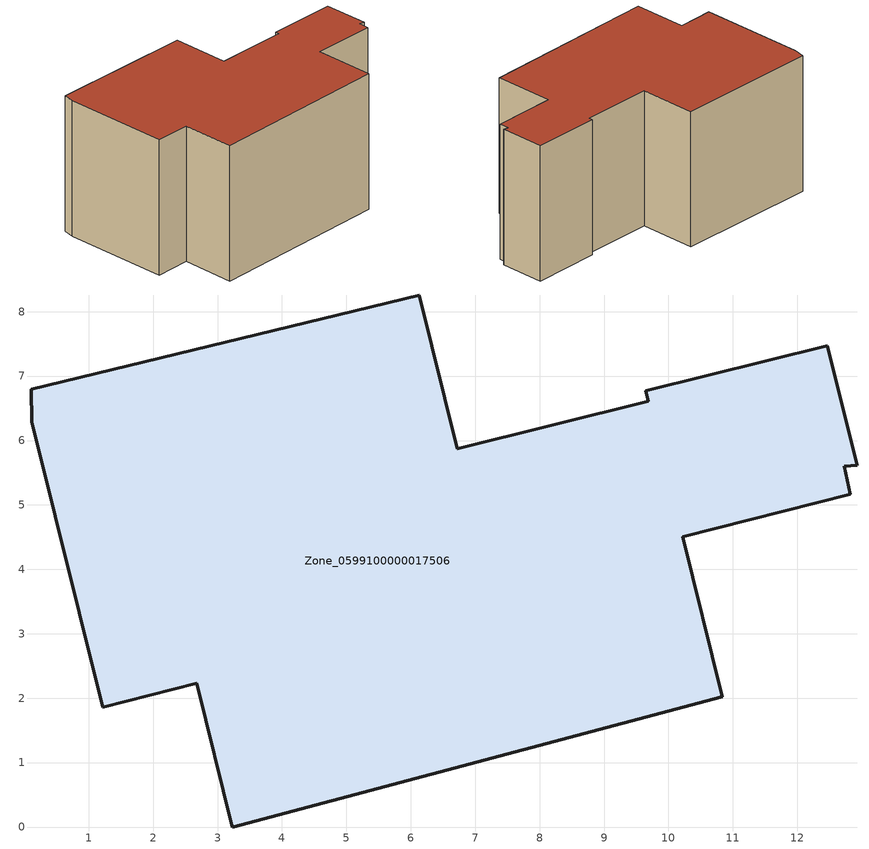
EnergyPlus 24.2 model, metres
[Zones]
Zone_0599100000017506
 floor ground (C_G): 6.13,8.26 6.72,5.87 9.69,6.61 9.65,6.77 12.47,7.47 12.93,5.61 12.73,5.6 12.82,5.17 10.22,4.51 10.84,2.02 3.23,0 2.68,2.23 1.22,1.86 0.12,6.29 0.11,6.8 z0
 wall outside (C_F): 6.72,5.87 6.13,8.26 0.11,6.8 0.12,6.29 1.22,1.86 2.68,2.23 3.23,0 10.84,2.02 10.22,4.51 12.82,5.17 12.73,5.6 12.93,5.61 12.47,7.47 9.65,6.77 9.69,6.61 6.72,5.87 z0:5.88
 roof outside (C_R): 12.93,5.61 12.47,7.47 9.65,6.77 9.69,6.61 6.72,5.87 6.13,8.26 0.11,6.8 0.12,6.29 1.22,1.86 2.68,2.23 3.23,0 10.84,2.02 10.22,4.51 12.82,5.17 12.73,5.6 z5.88
[BUILDING]
Pand.0599100000017506: North Axis=0; Terrain=City; Loads Convergence Tolerance Value=0.04; Temperature Convergence Tolerance Value=0.4; Solar Distribution=FullExterior; Maximum Number of Warmup Days=25; Minimum Number of Warmup Days=1
[Site:Location]
Rotterdam.The.Hague.AP_ZH_NLD Design_Conditions: Latitude=51.96; Longitude=4.45; Time Zone=1; Elevation=-4.5
[SITE:GROUNDTEMPERATURE:BUILDINGSURFACE]
18, 18, 18, 18, 18, 18, 18, 18, 18, 18, 18, 18
[MATERIAL] Thermal Absorptance=0.9; Solar Absorptance=0.7; Visible Absorptance=0.7
Name | Roughness | Thickness | Conductivity | Density | Specific Heat
G.TI.1965-1974 | MediumSmooth | 0.15 | 0.882353 | 540 | 1210
F.TI.1965-1974 | Rough | 0.3 | 0.697674 | 1920 | 840
R.TI.1965-1974 | MediumRough | 0.2 | 0.232558 | 1500 | 1000
[CONSTRUCTION]
C_G: G.TI.1965-1974
C_F: F.TI.1965-1974
C_R: R.TI.1965-1974
[ZONE]
Zone_0599100000017506: Type=1; Multiplier=1; Ceiling Height=Autocalculate; Volume=Autocalculate; Floor Area=autocalculate; Part of Total Floor Area=Yes
[ZONEINFILTRATION:DESIGNFLOWRATE]
Infil_Zone_0599100000017506: Zone or ZoneList or Space or SpaceList=Zone_0599100000017506; Schedule=AlwaysOn; Design Flow Rate Calculation Method=Flow/Area; Flow Rate per Floor Area=0.003; Constant Term Coefficient=1; Temperature Term Coefficient=0; Velocity Term Coefficient=0; Velocity Squared Term Coefficient=0
[HVACTEMPLATE:ZONE:IDEALLOADSAIRSYSTEM]
Zone_0599100000017506: Maximum Heating Supply Air Temperature=50; Minimum Cooling Supply Air Temperature=13; Maximum Heating Supply Air Humidity Ratio=0.0156; Minimum Cooling Supply Air Humidity Ratio=0.0077; Heating Limit=NoLimit; Cooling Limit=NoLimit; Dehumidification Control Type=ConstantSensibleHeatRatio; Cooling Sensible Heat Ratio=0.7; Dehumidification Setpoint=60; Humidification Control Type=None; Humidification Setpoint=30; Outdoor Air Method=None; Outdoor Air Flow Rate per Person=0.00944; Outdoor Air Flow Rate per Zone Floor Area=0; Outdoor Air Flow Rate per Zone=0; Demand Controlled Ventilation Type=None; Outdoor Air Economizer Type=NoEconomizer; Heat Recovery Type=None; Sensible Heat Recovery Effectiveness=0.7; Latent Heat Recovery Effectiveness=0.65
[ZONECONTROL:THERMOSTAT]
ThermostatControl_Zone_0599100000017506: Zone or ZoneList=Zone_0599100000017506; Control Type Schedule=DualSetpointControlType; Control 1=Thermostat_Zone_0599100000017506; Temperature Difference Between Cutout And Setpoint=0
[THERMOSTATSETPOINT:DUALSETPOINT]
Thermostat_Zone_0599100000017506: Heating Setpoint Temperature Schedule=HeatingSetpoint_Zone_0599100000017506; Cooling Setpoint Temperature Schedule=CoolingSetpoint_Zone_0599100000017506
[SCHEDULE:COMPACT]
HeatingSetpoint_Zone_0599100000017506: Through: 12/31, For: AllDays, Until: 24:00, 21
CoolingSetpoint_Zone_0599100000017506: Through: 12/31, For: AllDays, Until: 24:00, 24
DualSetpointControlType: Through: 12/31, For: AllDays, Until: 24:00, 4
AlwaysOn: Through: 12/31, For: AllDays, Until: 24:00, 1
